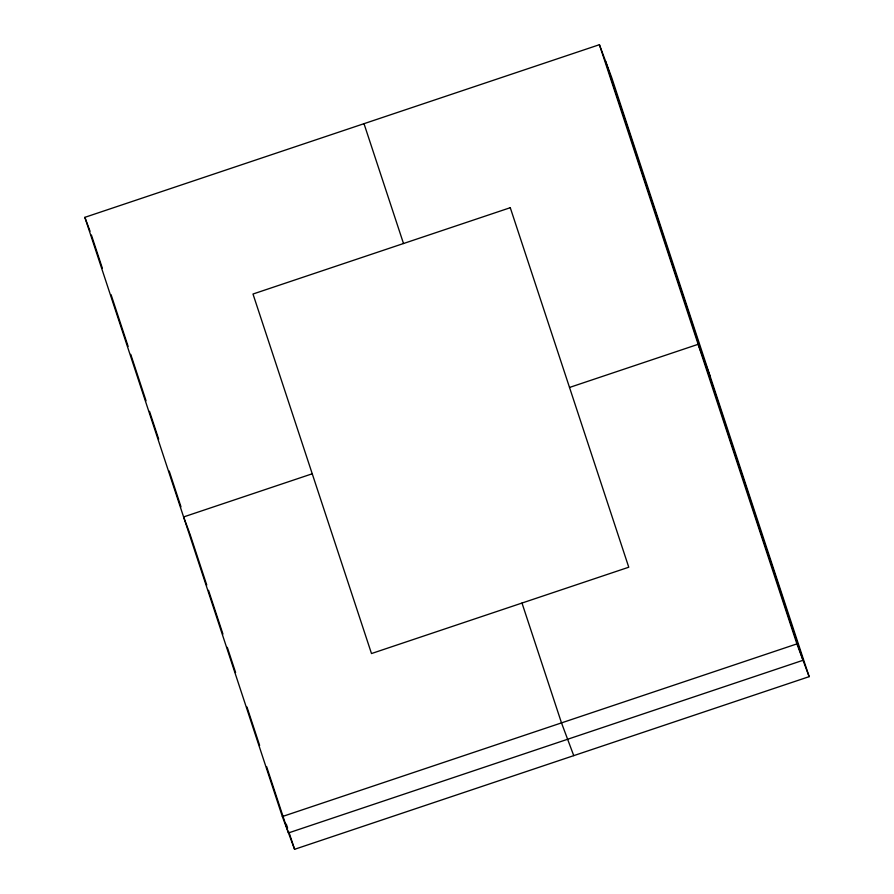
<?xml version="1.0" encoding="UTF-8"?>
<svg xmlns="http://www.w3.org/2000/svg" width="894" height="894" viewBox="0 0 894 894"><rect width="100%" height="100%" fill="white"/><g stroke="black" fill="none" stroke-linecap="round" stroke-linejoin="round"><path stroke-width="1.34" d="M84.852 217.343L599.405 44.7L611.652 77.454L809.148 676.657L294.595 849.3L282.348 816.546L84.852 217.343L90.037 231.2M312.241 473.786L183.594 516.944L189.249 532.064M569.512 387.46L698.158 344.302L710.406 377.056M282.348 816.546L796.9 643.904L809.148 676.657M573.747 755.642L561.499 722.888L521.995 603.048M605.529 61.071L803.024 660.286L288.471 832.929L266.624 766.639M599.405 44.7L796.9 643.904M364.003 123.685L403.507 243.526M286.292 824.112L287.6 828.09M288.907 832.068L294.595 849.3M91.411 235.044L102.341 268.189M111.079 294.696L128.121 346.403M130.736 354.359L146.035 400.758M149.522 411.363L158.696 439.2M169.19 471.015L180.979 506.809M189.718 533.316L206.76 585.022M208.514 590.319L222.93 634.069M227.299 647.323L235.603 672.511M246.956 706.986L259.629 745.428M510.273 207.699L252.991 294.025L371.491 653.548L628.761 567.221L510.273 207.699"/></g></svg>
